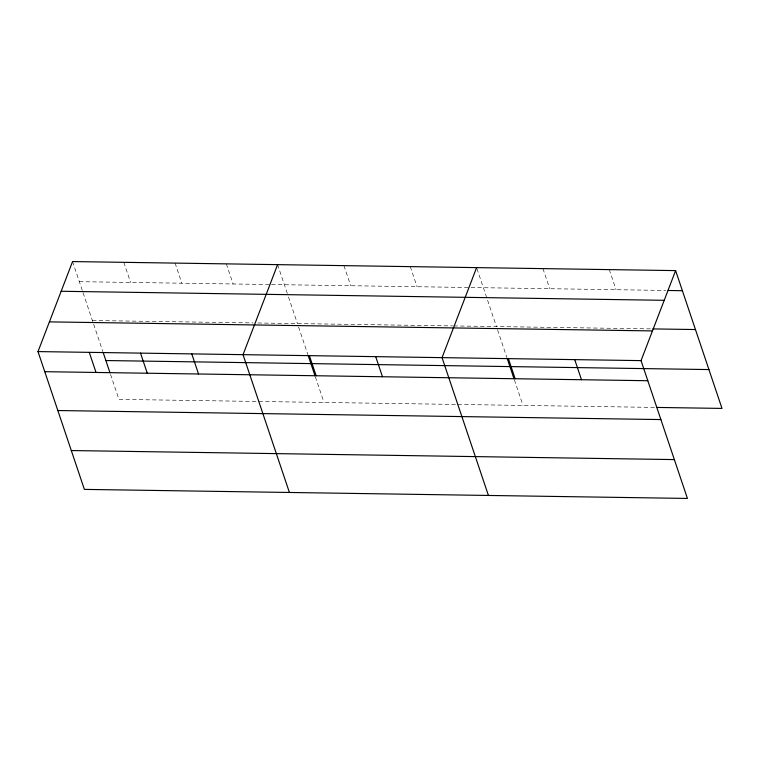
<?xml version="1.0" encoding="UTF-8"?>
<svg xmlns="http://www.w3.org/2000/svg" width="760" height="760" viewBox="0 0 760 760"><rect width="100%" height="100%" fill="white"/><g stroke="black" fill="none" stroke-linecap="round" stroke-linejoin="round"><path stroke-width="0.57" stroke-dasharray="3.8 2.85" d="M79.335 281.666L270.389 284.534M271.558 284.544L665.798 290.453M92.406 320.511L253.175 322.924M257.83 322.99L452.618 325.907M453.805 325.926L651.633 328.89M455.468 404.424L118.949 399.38L110.352 373.853M457.843 404.453L654.483 407.408M609.283 269.61L616.047 289.712M542.953 268.613L549.717 288.714M476.985 268.736L496.451 326.562M497.572 329.906L506.929 357.694M514.406 379.905L522.994 405.431M410.276 266.627L417.041 286.729M343.938 265.639L350.702 285.731M277.609 264.642L288.106 295.839M288.477 296.951L297.445 323.589M298.566 326.923L307.914 354.711M315.39 376.922L323.988 402.448M226.347 263.872L233.111 283.974M175.085 263.102L181.849 283.204M123.823 262.333L130.587 282.435M72.57 261.563L82.697 291.659M83.068 292.771L102.876 351.642"/><path stroke-width="1.14" d="M675.621 270.608L641.05 360.62L687.429 498.436L84.379 489.392L38 351.585L72.57 261.563L675.621 270.608L722 408.415L656.849 407.436M277.609 264.642L243.038 354.654L289.417 492.47M476.615 267.624L442.044 357.637L488.423 495.453M668.173 290.491L682.385 290.7M61.161 291.27L664.211 300.314M652.811 328.909L695.457 329.545M49.409 321.879L652.46 330.913M38 351.585L641.05 360.62M105.877 360.534L708.928 369.569M44.764 371.688L647.814 380.722M57.836 410.533L660.886 419.567M71.307 450.547L674.357 459.591M574.721 359.623L581.486 379.724M508.383 358.635L515.147 378.736M507.3 358.805L514.026 378.793M375.706 356.649L382.47 376.741M309.377 355.651L316.141 375.753M308.294 355.822L315.02 375.82M191.776 353.885L198.541 373.986M140.514 353.124L147.288 373.217M103.255 352.754L109.981 372.742M89.262 352.355L96.026 372.457"/></g></svg>
